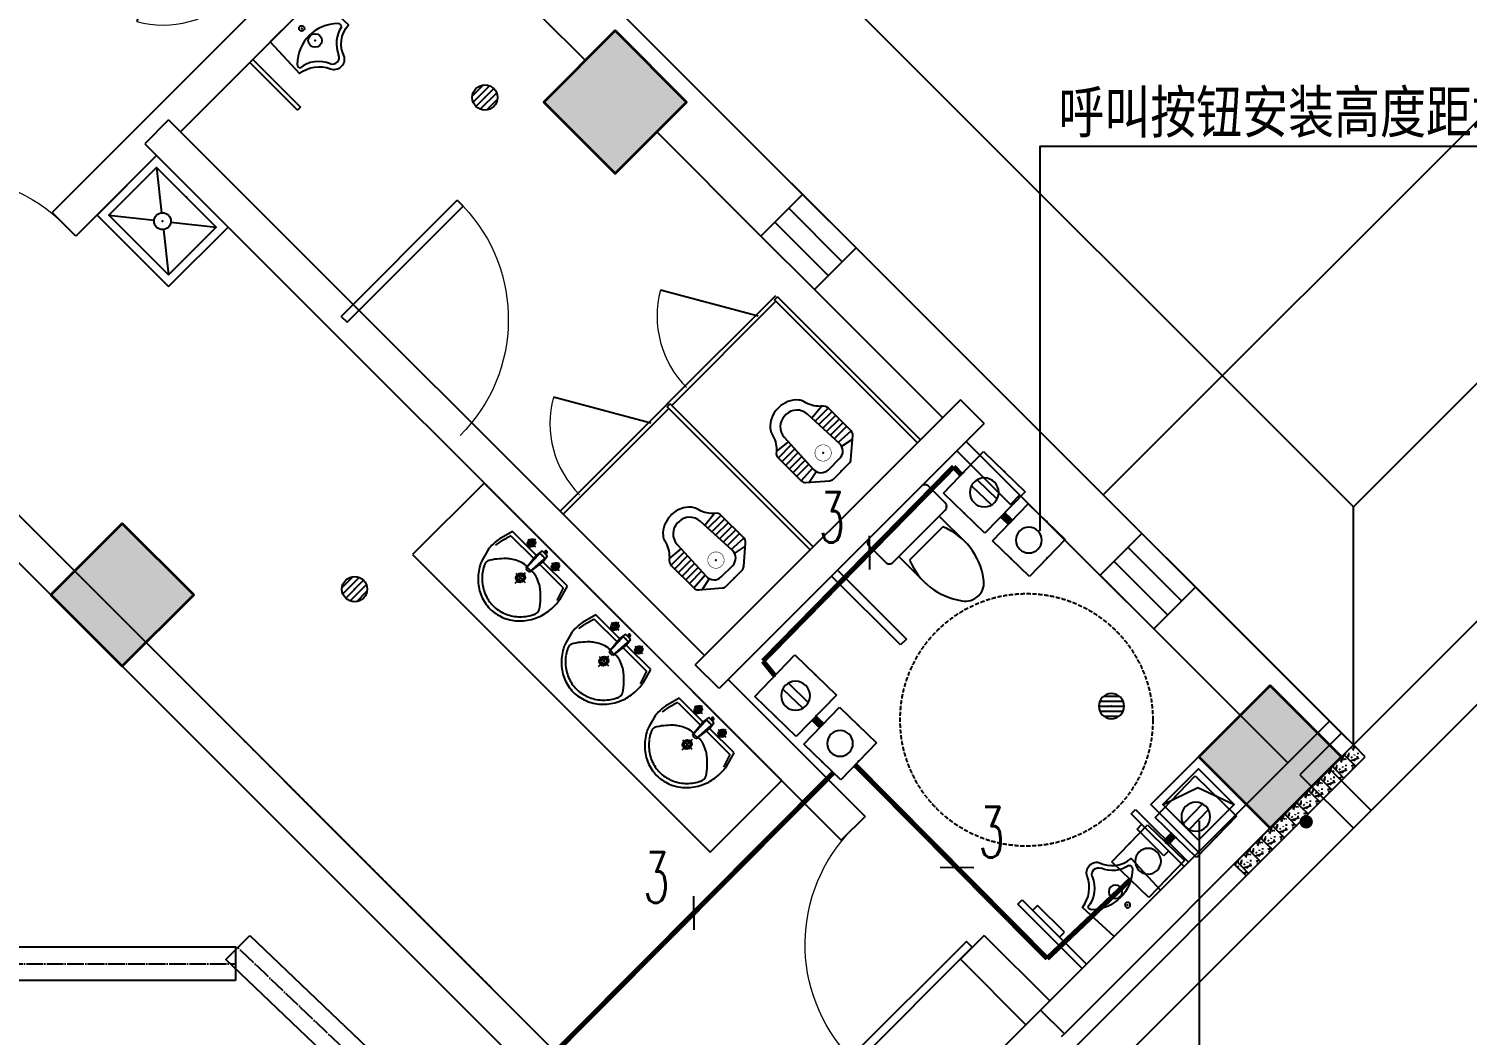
# Model space of a CAD drawing. Extents: x 815029915 to 815825525, y 579155098 to 579748855.
# Drawn here: x 815492830 to 815501371, y 579581973 to 579587951 of the extents above; entities that cross this region are included whole.
import ezdxf

# ---------------------------------------------------------------- set-up
doc = ezdxf.new("R2010")
doc.units = 0
doc.header["$LTSCALE"] = 100
doc.header["$MEASUREMENT"] = 0
for name, pattern in [('2', [37.999999, 29.999999, -3, 2, -3]), ('DASH', [0.35, 0.25, -0.1]), ('DASHDOT', [1, 0.5, -0.25, 0, -0.25]), ('DOTE', [2.42, 2, -0.2, 0.02, -0.2])]:
    doc.linetypes.add(name, pattern=pattern)
for name, color, linetype in [('AXIS', 3, 'Continuous'), ('COLUMN', 9, 'Continuous'), ('DIM_LEAD', 3, 'Continuous'), ('EQUIP-照明', 3, 'Continuous'), ('GROUND', 2, 'Continuous'), ('LATRINE', 6, 'Continuous'), ('LVTRY', 6, 'Continuous'), ('STAIR', 2, 'Continuous'), ('T-CABL-v', 7, 'Continuous'), ('WALL', 9, 'Continuous'), ('WINDOW', 4, 'Continuous'), ('zm', 1, 'Continuous'), ('电-弱电平面-标注', 3, 'Continuous'), ('电-弱电平面-线缆', 3, 'Continuous'), ('电-桥架', 4, 'Continuous'), ('看线', 151, 'Continuous')]:
    doc.layers.add(name, color=color, linetype=linetype)
doc.layers.add('柱填充', color=9, linetype='Continuous', lineweight=18)
doc.layers.add('砼柱', color=2, linetype='Continuous', lineweight=35)
doc.styles.add('-黑体', font='', dxfattribs={"width": 0.8})
doc.styles.add('_TCH_DIM_T3', font='SIMPLEX', dxfattribs={"width": 0.705882, "bigfont": 'GBCBIG'})
doc.styles.add('ELEC-DIM', font='simplex.shx', dxfattribs={"width": 0.6, "bigfont": 'HZTXT.shx'})
doc.styles.get("Standard").update_dxf_attribs({"font": 'gbenor.shx', "bigfont": 'gbcbig.shx'})
doc.styles.get('-黑体').set_extended_font_data('SimHei')
doc.dimstyles.new('_TCH_ARCH-100', dxfattribs={"dimscale": 100, "dimtxt": 2.975, "dimasz": 1, "dimexe": 2.5, "dimexo": 3, "dimgap": 1, "dimtad": 1, "dimdec": 0, "dimzin": 0, "dimdsep": 46, "dimtxsty": '_TCH_DIM_T3', "dimblk": 'ARCHTICK', "dimcen": 0.09, "dimclrt": 7, "dimazin": 2, "dimtfac": 1, "dimtdec": 0, "dimtix": 1, "dimtmove": 2, "dimatfit": 3, "dimfxl": 0, "dimtolj": 1, "dimtzin": 0, "dimarcsym": 0})

# ---------------------------------------------------------------- blocks, each defined once
blk = doc.blocks.new('$equip$00001233')
for p, q in [((0.357, 0.714), (-0.357, 0.714)), ((-0.357, 0.714), (-0.357, 0)), ((0.357, 0), (0.357, 0.714)), ((-0.357, 0), (0.357, 0))]:
    blk.add_line(p, q)
blk.add_circle((0, 0.357), 0.179)
at = {"layer": 'EQUIP-照明'}
for p in [(0, 0.714), (-0.357, 0.357), (0.357, 0.357), (0, 0)]:
    blk.add_point(p, dxfattribs=at)
at = {"layer": 'EQUIP-照明', "flags": 9}
blk.add_attdef('A', (0, 0), '', height=0.00002, dxfattribs=at)
blk = doc.blocks.new('A$C755D7220')
at = {"layer": 'EQUIP-照明'}
for p, q in [((147.4, 622.2), (147.4, 457.6)), ((195.4, 622.2), (195.4, 457.6))]:
    blk.add_line(p, q, dxfattribs=at)
at = {"layer": 'zm', "color": 1, "linetype": '2', "ltscale": 0.2, "const_width": 45}
blk.add_lwpolyline([(191.1, 305.5), (191.1, 368.5)], dxfattribs=at)
at = {"layer": 'EQUIP-照明'}
for p, xscale, yscale, zscale, rotation in [((0, 539.9), 480, 480, 480, 270), ((191.1, 305.5), 427.6800000001676, 427.6800000001676, 427.6800000001676, 180)]:
    blk.add_blockref('$equip$00001233', p, dxfattribs=dict(at, xscale=xscale, yscale=yscale, zscale=zscale, rotation=rotation))
blk = doc.blocks.new('$lvtry$00000191')
at = {"color": 0}
for p, q in [((-250, -50, 0), (-39, -218.8, 0)), ((39, -218.8, 0), (250, -50, 0)), ((-250, -450, 0), (-39, -281.2, 0)), ((39, -281.2, 0), (250, -450, 0))]:
    blk.add_line(p, q, dxfattribs=at)
at = {"color": 0, "elevation": 0}
for points in [[(300, -500), (300, 0), (-300, 0), (-300, -500)], [(250, -450), (250, -50), (-250, -50), (-250, -450)]]:
    blk.add_lwpolyline(points, close=True, dxfattribs=at)
at = {"color": 0}
blk.add_circle((0, -250, 0), 50, dxfattribs=at)
for p in [(0, -50, 0), (0, -250, 0)]:
    blk.add_point(p, dxfattribs=at)
blk = doc.blocks.new('$lvtry$00000171')
for p, q in [((-74.2, 10.6), (-10.6, 74.2)), ((-69.8, -27.4), (27.4, 69.8)), ((-53, -53), (53, 53)), ((-27.4, -69.8), (69.8, 27.4)), ((10.6, -74.2), (74.2, -10.6))]:
    blk.add_line(p, q)
blk.add_circle((0, 0), 75)
blk.add_point((0, 0))
blk = doc.blocks.new('$DorLib2D$00000001')
for p, q in [((0.45, 0.975), (0.5, 0.975)), ((0.45, 0), (0.45, 0.975)), ((0.5, 0), (0.5, 0.975)), ((0.5, 0), (0.45, 0))]:
    blk.add_line(p, q)
at = {"lineweight": 13}
blk.add_arc((0.475, 0), 0.975, 91.46928, 180, dxfattribs=at)
blk = doc.blocks.new('$lvtry$00000227')
at = {"color": 0}
blk.add_line((-180.9, -233.6), (-180.9, -233.6), dxfattribs=at)
blk.add_lwpolyline([(52.9, -374.4, -0.307493), (204.8, -256.5), (195.1, 0), (-195.1, 0), (-205.1, -255.8, -0.265776), (-54.3, -365.7, 0.591279)], format="xyb", close=True, dxfattribs=at)
for centre, radius in [((-5.6, -75), 15.8), ((-0.7, -182), 40.3)]:
    blk.add_circle(centre, radius, dxfattribs=at)
for centre, radius, start, end in [((-4.8, -381.5), 244.6, 45.41426, 134.58574), ((-160.6, -223.5), 22.7, 134.58574, 206.45735), ((-200.2, -411.9), 179.3, 22.29844, 83.80425), ((198.8, -407.2), 174, 100.56764, 157.70342), ((152.7, -221.8), 20.3, 314.58574, 45.41426), ((1.2, -326.2), 39.6, 206.43535, 337.70342)]:
    blk.add_arc(centre, radius, start, end, dxfattribs=at)
for p in [(-5.6, -75), (-0.7, -182)]:
    blk.add_point(p, dxfattribs=at)
blk = doc.blocks.new('$TCHSYS$APDOOR2D')
blk.add_line((0.5, 0), (0, 0.866))
at = {"lineweight": 13}
blk.add_arc((0.5, 0), 1, 120, 180, dxfattribs=at)
blk = doc.blocks.new('$TCHSYS$WIN2D')
for p, q in [((-0.5, 0.5), (0.5, 0.5)), ((-0.5, 0.5), (-0.5, -0.5)), ((0.5, 0.5), (0.5, -0.5)), ((0.5, 0.167), (-0.5, 0.167)), ((0.5, -0.167), (-0.5, -0.167)), ((-0.5, -0.5), (0.5, -0.5))]:
    blk.add_line(p, q)
blk = doc.blocks.new('$plan$00001613')
at = {"color": 7}
blk.add_line((-260.4, -139.7), (-260.4, 139.7), dxfattribs=at)
blk.add_line((-200, 169.7), (-200, -169.7))
blk.add_lwpolyline([(-430.4, -169.7), (-200, -169.7), (-200, -220, 0.414214), (-170, -250), (-30, -250, 0.414214), (0, -220), (0, 220, 0.414214), (-30, 250), (-170, 250, 0.414214), (-200, 220), (-200, 169.7), (-430.4, 169.7)], format="xyb")
for centre, radius, start, end in [((-589.6, 0), 109.8, 123.45086, 236.54914), ((-412.8, -227.4), 397.5, 67.45048, 126.63814), ((-412.8, 227.4), 397.5, 233.36186, 292.54952)]:
    blk.add_arc(centre, radius, start, end, dxfattribs=at)
blk = doc.blocks.new('$lvtry$00000192')
for p, q in [((-108.1, -66.5, 0), (-108.9, 2.9, 0)), ((110.7, -65.7, 0), (109.9, 3.7, 0)), ((-143.2, -32.2, 0), (-73.8, -31.4, 0)), ((-28.8, -62.5, 0), (-28.1, -68.3, 0)), ((-28.1, -68.3, 0), (-16.6, -160.3, 0)), ((-22.8, -20.9, 0), (-16.6, -160.3, 0)), ((-22, -39.7, 0), (0.7, -39.9, 0)), ((23.4, -40.2, 0), (0.7, -39.9, 0)), ((24.7, -21.5, 0), (15.1, -160.6, 0)), ((29.8, -62.5, 0), (15.1, -160.6, 0)), ((75.6, -31.5, 0), (145, -30.6, 0)), ((-255.8, -140.1, 0), (-263.7, -185.4, 0)), ((-255.8, -140.1, 0), (-246.3, -114.4, 0)), ((-236, -86.3, 0), (-246.3, -114.4, 0)), ((-233.9, -86.3, 0), (-25.8, -86.3, 0)), ((-16.9, -150.7, 0), (-0.6, -150.9, 0)), ((-16.6, -160.3, 0), (-0.7, -160.4, 0)), ((15.1, -160.6, 0), (-0.7, -160.4, 0)), ((15.7, -151.1, 0), (-0.6, -150.9, 0)), ((26.2, -86.3, 0), (243.8, -86.3, 0)), ((243.8, -86.3, 0), (272.5, -164.2, 0)), ((243.8, -86.3, 0), (263.6, -140.1, 0)), ((-263.7, -185.4, 0), (-263.6, -189.8, 0)), ((-41.9, -220.4, 0), (43.7, -219.4, 0)), ((1.4, -262.7, 0), (0.4, -177.1, 0))]:
    blk.add_line(p, q)
at = {"elevation": 0}
blk.add_lwpolyline([(-28.8, -62.5), (-248.5, -62.5), (-275.8, -148.5, 0.044851), (-281.1, -205.8, 0.06689), (-276.1, -244.1, 0.023023), (-256.7, -304.6, 0.044853), (-242.6, -334.1, 0.043799), (-214.1, -373.7, 0.044001), (-179.4, -407.6, 0.042834), (-138.7, -435.3, 0.043018), (-94, -455.6, 0.042273), (-46.1, -468.2, 0.042347), (3.1, -472.5, 0.04234), (52.4, -468.4, 0.042268), (100.4, -456.1, 0.043003), (145.1, -436.1, 0.042821), (186, -408.5, 0.043985), (220.9, -374.9, 0.043782), (249.6, -335.4, 0.044843), (273.6, -286, 0.059205), (283.6, -245.6, 0.030672), (287.2, -189.4, 0.04375), (283.9, -150), (283.8, -149.6), (283.6, -148.5), (256.3, -62.5), (29.8, -62.5), (30.4, -58.5), (24.7, -21.5), (0.9, -21.2), (-22.8, -20.9), (-29.4, -57.8)], format="xyb", close=True, dxfattribs=at)
for centre, radius in [((-108.5, -31.8, 0), 23.8), ((-108.5, -31.8, 0), 14.2), ((110.3, -31, 0), 23.8), ((110.3, -31, 0), 14.2), ((0.9, -219.9, 0), 28.5), ((0.9, -219.9, 0), 19)]:
    blk.add_circle(centre, radius)
for centre, radius, start, end in [((-0.5, -9.7, 0), 6.83, 79.83281, 278.78235), ((1.8, -9.8, 0), 6.83, 259.83281, 98.78235), ((-5.2, -378.4, 0), 232.4, 111.75704, 122.02849), ((8.4, -412.5, 0), 269.2, 102.18672, 111.75704), ((-37.7, -199.3, 0), 51, 92.30662, 102.18672), ((-30.5, -376.8, 0), 228.7, 87.31512, 92.30662), ((42, -361.9, 0), 216.3, 92.30662, 95.91766), ((34.8, -183.2, 0), 37.4, 84.41147, 92.30662), ((19.4, -340.6, 0), 195.5, 72.88907, 84.41147), ((-5.1, -420.2, 0), 278.8, 63.17409, 72.88907), ((6.7, -421.7, 0), 271, 137.46076, 149.54655), ((185.6, -585.8, 0), 513.7, 131.49065, 137.46076), ((-23.1, -349.9, 0), 198.8, 122.02849, 131.49065), ((41.6, -327.8, 0), 175.3, 53.24077, 63.17409), ((-199.1, -650, 0), 577.4, 47.66699, 53.24077), ((5.8, -425.1, 0), 273.2, 33.19376, 47.66699), ((-207.9, -295.5, 0), 22, 149.54655, 185.88834), ((-196.6, -294.3, 0), 33.4, 185.88834, 200.4186), ((-120.7, -266.1, 0), 114.4, 200.4186, 208.98613), ((-47.7, -225.6, 0), 197.8, 208.98613, 220.72281), ((31.1, -207.5, 0), 228, 318.95718, 329.69276), ((131.4, -266.1, 0), 111.8, 329.69276, 339.25533), ((211.1, -290.8, 0), 27.9, 352.91027, 33.19376), ((189.3, -288.1, 0), 49.9, 339.25533, 352.91027), ((8.6, -177.2, 0), 272.1, 220.72281, 230.79199), ((2.4, -184.8, 0), 262.2, 230.79199, 240.61156), ((1.6, -186.2, 0), 260.7, 240.61156, 250.45902), ((6.1, -186.1, 0), 260.8, 289.23076, 299.07505), ((5.4, -184.7, 0), 262.4, 299.07505, 308.89161), ((6.5, -186.1, 0), 260.6, 308.89161, 318.95718), ((4, -179.4, 0), 267.8, 250.45902, 260.14676), ((3.9, -180.1, 0), 267.2, 260.14676, 269.84607), ((3.9, -180, 0), 267.3, 269.84607, 279.54402), ((3.8, -179.4, 0), 267.9, 279.54402, 289.23076)]:
    blk.add_arc(centre, radius, start, end)
for p in [(0.7, -39.9, 0), (0.9, -219.9, 0)]:
    blk.add_point(p)
blk = doc.blocks.new('$lvtry$00000205')
at = {"color": 0}
for p, q in [((48.2, -60, 0), (-48.2, -60, 0)), ((-108.6, -133.5, 0), (-210, -128, 0)), ((-107.1, -165.6, 0), (-210, -165.6, 0)), ((-106.4, -102.8, 0), (-181.9, -87.7, 0)), ((-109.1, -123.9, 0), (-97, -381.5, 0)), ((97, -381.5, 0), (109.1, -123.9, 0)), ((106.4, -102.8, 0), (181.9, -87.7, 0)), ((107.1, -165.6, 0), (210, -165.6, 0)), ((108.6, -133.5, 0), (210, -128, 0)), ((-105.7, -196.5, 0), (-210, -196.5, 0)), ((-104.2, -227.4, 0), (-210, -227.4, 0)), ((104.2, -227.4, 0), (210, -227.4, 0)), ((105.7, -196.5, 0), (210, -196.5, 0)), ((-102.8, -258.3, 0), (-210, -258.3, 0)), ((-101.3, -289.2, 0), (-210, -289.2, 0)), ((-99.9, -320.1, 0), (-210, -320.1, 0)), ((99.9, -320.1, 0), (210, -320.1, 0)), ((101.3, -289.2, 0), (210, -289.2, 0)), ((102.8, -258.3, 0), (210, -258.3, 0)), ((-190.7, -354.4, 0), (-98.7, -345.4, 0)), ((190.7, -354.4, 0), (98.7, -345.4, 0)), ((-4.3, -470, 0), (4.3, -470, 0))]:
    blk.add_line(p, q, dxfattribs=at)
at = {"color": 0, "elevation": 0}
blk.add_lwpolyline([(184.4, -359.6, -0.046574), (190.7, -354.4, 0.248797), (210, -318.1), (210, -128.3, 0.218491), (197.5, -101.1), (90.1, -8.7, 0.179479), (66.7, 0), (-66.7, 0, 0.179479), (-90.1, -8.7), (-197.5, -101.1, 0.218491), (-210, -128.3), (-210, -318.1, 0.248797), (-190.7, -354.4, -0.046574), (-184.4, -359.6, -0.139709), (-134.8, -448, 0.12003), (-120, -477, 0.218108), (-4.3, -530), (4.3, -530, 0.218108), (120, -477, 0.12003), (134.8, -448, -0.139709)], format="xyb", close=True, dxfattribs=at)
at = {"color": 0, "const_width": 3, "elevation": 0}
blk.add_lwpolyline([(48.6, -152.7, 1), (-48.6, -152.7, 1)], format="xyb", close=True, dxfattribs=at)
at = {"color": 0}
for centre, radius, start, end in [((-48.2, -121, 0), 61, 90, 182.693), ((48.2, -121, 0), 61, 357.307, 90), ((-4.3, -377.2, 0), 92.8, 182.693, 270), ((4.3, -377.2, 0), 92.8, 270, 357.307)]:
    blk.add_arc(centre, radius, start, end, dxfattribs=at)
for p in [(0, 0), (0, -152.7, 0)]:
    blk.add_point(p, dxfattribs=at)
blk = doc.blocks.new('_ArchTick')
at = {"color": 0, "linetype": 'ByBlock', "const_width": 0.4}
blk.add_lwpolyline([(-0.5, -0.5), (0.5, 0.5)], dxfattribs=at)
blk = doc.blocks.new('*D413')
at = {"layer": 'AXIS', "color": 0, "lineweight": -2, "transparency": 16777216}
for p, q in [((815498008, 579597697.9), (815500306.1, 579599996)), ((815500129.3, 579599819.2), (815537605.9, 579562342.5)), ((815535484.6, 579560221.2), (815537782.7, 579562519.3))]:
    blk.add_line(p, q, dxfattribs=at)
at = {"layer": 'Defpoints', "color": 0, "transparency": 16777216}
for p in [(815497795.8, 579597485.7), (815537605.9, 579562342.5), (815535272.5, 579560009.1)]:
    blk.add_point(p, dxfattribs=at)
at = {"layer": 'AXIS', "color": 0, "lineweight": -2, "transparency": 16777216, "xscale": 100, "yscale": 100, "zscale": 100}
for p, rotation in [((815500129.3, 579599819.2), 135.0000000001822), ((815537605.9, 579562342.5), 315.0000000001822)]:
    blk.add_blockref('_ArchTick', p, dxfattribs=dict(at, rotation=rotation))
at = {"layer": 'AXIS', "color": 7, "transparency": 16777216, "insert": (815519043.5, 579581256.7), "char_height": 297.5, "attachment_point": 5, "rotation": 315, "style": '_TCH_DIM_T3'}
blk.add_mtext('\\A1;53000', dxfattribs=at)

msp = doc.modelspace()

# ---------------------------------------------------------------- hatches: boundary and pattern name
at = {"layer": 'DIM_LEAD'}
msp.add_hatch(color=256, dxfattribs=at).paths.add_polyline_path([(815500455.1, 579583240.5, 1), (815500375.1, 579583240.5, 1)], flags=17)
at = {"layer": '柱填充', "lineweight": 18}
for points in [[(815496311.8, 579587939.8), (815495887.5, 579587515.5), (815496311.8, 579587091.3), (815496736.1, 579587515.5)], [(815493384.8, 579585012.8), (815492960.6, 579584588.6), (815493384.8, 579584164.3), (815493809.1, 579584588.6)], [(815500200.9, 579584050.7), (815499776.6, 579583626.4), (815500200.9, 579583202.2), (815500625.2, 579583626.4)]]:
    msp.add_hatch(color=250, dxfattribs=at).paths.add_polyline_path(points)

# ---------------------------------------------------------------- linework, layer by layer
for p, q in [((815500695, 579583697.2), (815492292.5, 579592099.6)), ((815504301.2, 579587303.4), (815500695, 579583697.2)), ((815498396.9, 579585500.3), (815498340.3, 579585443.7)), ((815498340.3, 579585443.7), (815498658.5, 579585125.5)), ((815498658.5, 579585125.5), (815498715.1, 579585182.1)), ((815497597.2, 579584700.6), (815497632.5, 579584735.9)), ((815498006.8, 579584291.1), (815497597.2, 579584700.6)), ((815497632.5, 579584735.9), (815498042, 579584326.3)), ((815498042, 579584326.3), (815498006.8, 579584291.1)), ((815500695, 579583697.2), (815499987.9, 579582990)), ((815500765.7, 579583626.4), (815500695, 579583697.2)), ((815500058.6, 579582919.3), (815500765.7, 579583626.4)), ((815499410.7, 579583197.4), (815499439, 579583225.7)), ((815499569.8, 579583038.3), (815499410.7, 579583197.4)), ((815499598.1, 579583066.6), (815499569.8, 579583038.3)), ((815499987.9, 579582990), (815500058.6, 579582919.3)), ((815498819.8, 579582743.3), (815498791.5, 579582715.1)), ((815498978.9, 579582584.2), (815498819.8, 579582743.3)), ((815498950.6, 579582556), (815498978.9, 579582584.2))]:
    msp.add_line(p, q)
at = {"linetype": 'Continuous'}
for p, q in [((815500688.7, 579583678.8), (815500683.4, 579583677.1)), ((815500688.7, 579583678.8), (815500683.4, 579583677.1)), ((815500700.6, 579583691.5), (815500691.6, 579583664.4)), ((815500700.6, 579583691.5), (815500691.6, 579583664.4)), ((815500709.9, 579583682.2), (815500706.1, 579583678.5)), ((815500618, 579583608.1), (815500612.7, 579583606.4)), ((815500618, 579583608.1), (815500612.7, 579583606.4)), ((815500635.6, 579583637.8), (815500620.9, 579583593.7)), ((815500635.6, 579583637.8), (815500620.9, 579583593.7)), ((815500642.5, 579583614.9), (815500635.4, 579583607.8)), ((815500639, 579583641.2), (815500668.7, 579583611.4)), ((815500652, 579583642.2), (815500643.5, 579583642.2)), ((815500652.3, 579583612.2), (815500647, 579583610.4)), ((815500652.3, 579583612.2), (815500647, 579583610.4)), ((815500669.4, 579583627), (815500658.7, 579583630.5)), ((815500670.6, 579583632.8), (815500660, 579583636.3)), ((815500672.5, 579583644.5), (815500664, 579583644.5)), ((815500668.7, 579583611.4), (815500668.8, 579583611.3)), ((815500668.8, 579583611.3), (815500709.7, 579583570.4)), ((815500727.8, 579583618.4), (815500677.1, 579583601.5)), ((815500727.8, 579583618.4), (815500677.1, 579583601.5)), ((815500682.1, 579583620.7), (815500689.2, 579583627.8)), ((815500698.2, 579583605.3), (815500696.4, 579583600)), ((815500698.2, 579583605.3), (815500696.4, 579583600)), ((815500699.9, 579583603), (815500707, 579583610.1)), ((815500702.2, 579583639.6), (815500700.5, 579583634.3)), ((815500702.2, 579583639.6), (815500700.5, 579583634.3)), ((815500718.6, 579583629.9), (815500718.6, 579583621.3)), ((815500720.8, 579583650.3), (815500720.8, 579583641.8)), ((815500761.4, 579583630.7), (815500757.7, 579583627)), ((815500494.1, 579583496.3), (815500479.5, 579583452.3)), ((815500494.1, 579583496.3), (815500479.5, 579583452.3)), ((815500497.5, 579583499.7), (815500527.3, 579583470)), ((815500510.6, 579583500.8), (815500502.1, 579583500.8)), ((815500531.1, 579583503.1), (815500522.5, 579583503.1)), ((815500547.3, 579583537.4), (815500541.9, 579583535.6)), ((815500547.3, 579583537.4), (815500541.9, 579583535.6)), ((815500564.9, 579583567), (815500550.2, 579583523)), ((815500564.9, 579583567), (815500550.2, 579583523)), ((815500560.8, 579583498.2), (815500559, 579583492.9)), ((815500560.8, 579583498.2), (815500559, 579583492.9)), ((815500571.8, 579583544.2), (815500564.7, 579583537.1)), ((815500568.3, 579583570.4), (815500598, 579583540.7)), ((815500581.3, 579583571.5), (815500572.8, 579583571.5)), ((815500581.6, 579583541.5), (815500576.2, 579583539.7)), ((815500581.6, 579583541.5), (815500576.2, 579583539.7)), ((815500579.4, 579583508.9), (815500579.4, 579583500.4)), ((815500598.7, 579583556.2), (815500588, 579583559.8)), ((815500599.9, 579583562.1), (815500589.3, 579583565.6)), ((815500601.8, 579583573.8), (815500593.2, 579583573.8)), ((815500598, 579583540.7), (815500598.1, 579583540.6)), ((815500598.1, 579583540.6), (815500639, 579583499.7)), ((815500657.1, 579583547.7), (815500606.4, 579583530.8)), ((815500657.1, 579583547.7), (815500606.4, 579583530.8)), ((815500611.4, 579583550), (815500618.5, 579583557.1)), ((815500614.5, 579583508.6), (815500618, 579583498)), ((815500620.3, 579583509.9), (815500623.9, 579583499.2)), ((815500627.5, 579583534.6), (815500625.7, 579583529.3)), ((815500627.5, 579583534.6), (815500625.7, 579583529.3)), ((815500629.2, 579583532.3), (815500636.3, 579583539.4)), ((815500631.5, 579583568.9), (815500629.8, 579583563.6)), ((815500631.5, 579583568.9), (815500629.8, 579583563.6)), ((815500637.8, 579583503), (815500635.6, 579583496.3)), ((815500637.8, 579583503), (815500635.6, 579583496.3)), ((815500647.9, 579583559.2), (815500647.9, 579583550.6)), ((815500650.1, 579583579.6), (815500650.1, 579583571.1)), ((815500685.2, 579583579.3), (815500688.7, 579583568.7)), ((815500694, 579583563.4), (815500686.9, 579583556.3)), ((815500691, 579583580.6), (815500694.6, 579583570)), ((815500708.5, 579583573.7), (815500706.3, 579583567)), ((815500708.5, 579583573.7), (815500706.3, 579583567)), ((815500423.4, 579583425.6), (815500408.8, 579583381.6)), ((815500423.4, 579583425.6), (815500408.8, 579583381.6)), ((815500426.8, 579583429), (815500456.6, 579583399.2)), ((815500439.9, 579583430.1), (815500431.4, 579583430.1)), ((815500457.3, 579583414.8), (815500446.6, 579583418.4)), ((815500458.5, 579583420.7), (815500447.9, 579583424.2)), ((815500460.4, 579583432.4), (815500451.8, 579583432.4)), ((815500470, 579583408.6), (815500477.1, 579583415.7)), ((815500476.6, 579583466.7), (815500471.2, 579583464.9)), ((815500476.6, 579583466.7), (815500471.2, 579583464.9)), ((815500490.1, 579583427.5), (815500488.3, 579583422.2)), ((815500490.1, 579583427.5), (815500488.3, 579583422.2)), ((815500501.1, 579583473.5), (815500494, 579583466.4)), ((815500510.9, 579583470.8), (815500505.5, 579583469)), ((815500510.9, 579583470.8), (815500505.5, 579583469)), ((815500506.4, 579583417.7), (815500506.4, 579583409.2)), ((815500508.7, 579583438.2), (815500508.7, 579583429.6)), ((815500528, 579583485.5), (815500517.3, 579583489.1)), ((815500529.2, 579583491.4), (815500518.6, 579583494.9)), ((815500527.3, 579583470), (815500527.4, 579583469.9)), ((815500527.4, 579583469.9), (815500568.3, 579583429)), ((815500586.4, 579583477), (815500535.7, 579583460.1)), ((815500586.4, 579583477), (815500535.7, 579583460.1)), ((815500540.7, 579583479.3), (815500547.8, 579583486.4)), ((815500543.8, 579583437.9), (815500547.3, 579583427.3)), ((815500552.6, 579583421.9), (815500545.5, 579583414.8)), ((815500549.6, 579583439.2), (815500553.2, 579583428.5)), ((815500556.8, 579583463.9), (815500555, 579583458.6)), ((815500556.8, 579583463.9), (815500555, 579583458.6)), ((815500558.5, 579583461.6), (815500565.6, 579583468.7)), ((815500567.1, 579583432.3), (815500564.9, 579583425.6)), ((815500567.1, 579583432.3), (815500564.9, 579583425.6)), ((815500577.1, 579583488.4), (815500577.1, 579583479.9)), ((815500623.3, 579583492.6), (815500616.2, 579583485.5)), ((815500352.7, 579583354.9), (815500338, 579583310.9)), ((815500352.7, 579583354.9), (815500338, 579583310.9)), ((815500359.7, 579583332), (815500352.6, 579583324.9)), ((815500356.1, 579583358.3), (815500385.9, 579583328.5)), ((815500369.2, 579583359.4), (815500360.7, 579583359.4)), ((815500369.4, 579583329.3), (815500364.1, 579583327.6)), ((815500369.4, 579583329.3), (815500364.1, 579583327.6)), ((815500386.5, 579583344.1), (815500375.9, 579583347.7)), ((815500387.8, 579583349.9), (815500377.2, 579583353.5)), ((815500389.6, 579583361.7), (815500381.1, 579583361.7)), ((815500385.9, 579583328.5), (815500385.9, 579583328.5)), ((815500385.9, 579583328.5), (815500426.8, 579583287.6)), ((815500445, 579583335.6), (815500394.3, 579583318.7)), ((815500445, 579583335.6), (815500394.3, 579583318.7)), ((815500399.3, 579583337.9), (815500406.4, 579583345)), ((815500405.8, 579583396), (815500400.5, 579583394.2)), ((815500405.8, 579583396), (815500400.5, 579583394.2)), ((815500417, 579583320.1), (815500424.1, 579583327.2)), ((815500419.4, 579583356.8), (815500417.6, 579583351.4)), ((815500419.4, 579583356.8), (815500417.6, 579583351.4)), ((815500430.4, 579583402.7), (815500423.3, 579583395.7)), ((815500440.1, 579583400.1), (815500434.8, 579583398.3)), ((815500440.1, 579583400.1), (815500434.8, 579583398.3)), ((815500435.7, 579583347), (815500435.7, 579583338.5)), ((815500438, 579583367.5), (815500438, 579583358.9)), ((815500456.6, 579583399.2), (815500456.7, 579583399.2)), ((815500456.7, 579583399.2), (815500497.5, 579583358.3)), ((815500515.7, 579583406.3), (815500465, 579583389.4)), ((815500515.7, 579583406.3), (815500465, 579583389.4)), ((815500473.1, 579583367.2), (815500476.6, 579583356.6)), ((815500481.9, 579583351.2), (815500474.8, 579583344.1)), ((815500478.9, 579583368.5), (815500482.5, 579583357.8)), ((815500486.1, 579583393.2), (815500484.3, 579583387.9)), ((815500486.1, 579583393.2), (815500484.3, 579583387.9)), ((815500487.7, 579583390.8), (815500494.8, 579583397.9)), ((815500496.4, 579583361.6), (815500494.1, 579583354.9)), ((815500496.4, 579583361.6), (815500494.1, 579583354.9)), ((815500264.4, 579583254.6), (815500259.1, 579583252.8)), ((815500264.4, 579583254.6), (815500259.1, 579583252.8)), ((815500282, 579583284.2), (815500267.3, 579583240.2)), ((815500282, 579583284.2), (815500267.3, 579583240.2)), ((815500289, 579583261.3), (815500281.9, 579583254.2)), ((815500285.4, 579583287.6), (815500315.2, 579583257.8)), ((815500298.5, 579583288.7), (815500290, 579583288.7)), ((815500298.7, 579583258.6), (815500293.4, 579583256.9)), ((815500298.7, 579583258.6), (815500293.4, 579583256.9)), ((815500315.8, 579583273.4), (815500305.2, 579583276.9)), ((815500317.1, 579583279.2), (815500306.5, 579583282.8)), ((815500318.9, 579583291), (815500310.4, 579583291)), ((815500315.2, 579583257.8), (815500315.2, 579583257.8)), ((815500315.2, 579583257.8), (815500356.1, 579583216.9)), ((815500374.2, 579583264.9), (815500323.6, 579583248)), ((815500374.2, 579583264.9), (815500323.6, 579583248)), ((815500328.6, 579583267.2), (815500335.7, 579583274.3)), ((815500335.1, 579583325.3), (815500329.8, 579583323.5)), ((815500335.1, 579583325.3), (815500329.8, 579583323.5)), ((815500344.6, 579583251.8), (815500342.9, 579583246.4)), ((815500344.6, 579583251.8), (815500342.9, 579583246.4)), ((815500346.3, 579583249.4), (815500353.4, 579583256.5)), ((815500348.7, 579583286.1), (815500346.9, 579583280.7)), ((815500348.7, 579583286.1), (815500346.9, 579583280.7)), ((815500365, 579583276.3), (815500365, 579583267.8)), ((815500367.3, 579583296.8), (815500367.3, 579583288.2)), ((815500402.4, 579583296.5), (815500405.9, 579583285.8)), ((815500411.2, 579583280.5), (815500404.1, 579583273.4)), ((815500408.2, 579583297.8), (815500411.7, 579583287.1)), ((815500415.3, 579583322.5), (815500413.6, 579583317.1)), ((815500415.3, 579583322.5), (815500413.6, 579583317.1)), ((815500425.7, 579583290.9), (815500423.4, 579583284.2)), ((815500425.7, 579583290.9), (815500423.4, 579583284.2)), ((815500193.7, 579583183.9), (815500188.4, 579583182.1)), ((815500193.7, 579583183.9), (815500188.4, 579583182.1)), ((815500211.3, 579583213.5), (815500196.6, 579583169.5)), ((815500211.3, 579583213.5), (815500196.6, 579583169.5)), ((815500218.3, 579583190.6), (815500211.2, 579583183.5)), ((815500214.7, 579583216.9), (815500244.5, 579583187.1)), ((815500227.8, 579583218), (815500219.2, 579583218)), ((815500228, 579583187.9), (815500222.7, 579583186.2)), ((815500228, 579583187.9), (815500222.7, 579583186.2)), ((815500225.9, 579583155.3), (815500225.9, 579583146.8)), ((815500245.1, 579583202.7), (815500234.5, 579583206.2)), ((815500246.4, 579583208.5), (815500235.7, 579583212.1)), ((815500248.2, 579583220.3), (815500239.7, 579583220.3)), ((815500244.5, 579583187.1), (815500244.5, 579583187.1)), ((815500244.5, 579583187.1), (815500285.4, 579583146.2)), ((815500303.5, 579583194.2), (815500252.8, 579583177.3)), ((815500303.5, 579583194.2), (815500252.8, 579583177.3)), ((815500257.9, 579583196.4), (815500265, 579583203.5)), ((815500260.9, 579583155.1), (815500264.5, 579583144.4)), ((815500266.8, 579583156.3), (815500270.3, 579583145.7)), ((815500273.9, 579583181), (815500272.1, 579583175.7)), ((815500273.9, 579583181), (815500272.1, 579583175.7)), ((815500275.6, 579583178.7), (815500282.7, 579583185.8)), ((815500278, 579583215.3), (815500276.2, 579583210)), ((815500278, 579583215.3), (815500276.2, 579583210)), ((815500294.3, 579583205.6), (815500294.3, 579583197.1)), ((815500296.6, 579583226), (815500296.6, 579583217.5)), ((815500331.6, 579583225.8), (815500335.2, 579583215.1)), ((815500340.5, 579583209.8), (815500333.4, 579583202.7)), ((815500337.5, 579583227), (815500341, 579583216.4)), ((815500354.9, 579583220.2), (815500352.7, 579583213.5)), ((815500354.9, 579583220.2), (815500352.7, 579583213.5)), ((815500069.9, 579583072.1), (815500055.2, 579583028.1)), ((815500069.9, 579583072.1), (815500055.2, 579583028.1)), ((815500073.3, 579583075.5), (815500103.1, 579583045.7)), ((815500086.4, 579583076.6), (815500077.8, 579583076.6)), ((815500105, 579583067.1), (815500094.3, 579583070.6)), ((815500106.8, 579583078.8), (815500098.3, 579583078.8)), ((815500123, 579583113.2), (815500117.7, 579583111.4)), ((815500123, 579583113.2), (815500117.7, 579583111.4)), ((815500140.6, 579583142.8), (815500125.9, 579583098.8)), ((815500140.6, 579583142.8), (815500125.9, 579583098.8)), ((815500136.6, 579583073.9), (815500134.8, 579583068.6)), ((815500136.6, 579583073.9), (815500134.8, 579583068.6)), ((815500147.5, 579583119.9), (815500140.4, 579583112.8)), ((815500144, 579583146.2), (815500173.8, 579583116.4)), ((815500157.1, 579583147.3), (815500148.5, 579583147.3)), ((815500157.3, 579583117.2), (815500152, 579583115.4)), ((815500157.3, 579583117.2), (815500152, 579583115.4)), ((815500155.2, 579583084.6), (815500155.2, 579583076.1)), ((815500174.4, 579583132), (815500163.8, 579583135.5)), ((815500175.7, 579583137.8), (815500165, 579583141.4)), ((815500177.5, 579583149.5), (815500169, 579583149.5)), ((815500173.8, 579583116.4), (815500173.8, 579583116.4)), ((815500173.8, 579583116.4), (815500214.7, 579583075.5)), ((815500232.8, 579583123.5), (815500182.1, 579583106.6)), ((815500232.8, 579583123.5), (815500182.1, 579583106.6)), ((815500187.2, 579583125.7), (815500194.3, 579583132.8)), ((815500190.2, 579583084.4), (815500193.8, 579583073.7)), ((815500196.1, 579583085.6), (815500199.6, 579583075)), ((815500203.2, 579583110.3), (815500201.4, 579583105)), ((815500203.2, 579583110.3), (815500201.4, 579583105)), ((815500204.9, 579583108), (815500212, 579583115.1)), ((815500207.3, 579583144.6), (815500205.5, 579583139.3)), ((815500207.3, 579583144.6), (815500205.5, 579583139.3)), ((815500213.5, 579583078.7), (815500211.3, 579583072.1)), ((815500213.5, 579583078.7), (815500211.3, 579583072.1)), ((815500223.6, 579583134.9), (815500223.6, 579583126.4)), ((815500269.8, 579583139.1), (815500262.7, 579583132)), ((815500284.2, 579583149.4), (815500282, 579583142.8)), ((815500284.2, 579583149.4), (815500282, 579583142.8)), ((815499999.2, 579583001.4), (815499993.5, 579582984.4)), ((815499999.2, 579583001.4), (815499993.5, 579582984.4)), ((815500002.6, 579583004.8), (815500032.4, 579582975)), ((815500015.7, 579583005.8), (815500007.1, 579583005.8)), ((815500033, 579582990.6), (815500022.3, 579582994.1)), ((815500034.3, 579582996.4), (815500023.6, 579582999.9)), ((815500036.1, 579583008.1), (815500027.6, 579583008.1)), ((815500045.7, 579582984.3), (815500052.8, 579582991.4)), ((815500052.3, 579583042.4), (815500047, 579583040.7)), ((815500052.3, 579583042.4), (815500047, 579583040.7)), ((815500065.8, 579583003.2), (815500064.1, 579582997.9)), ((815500065.8, 579583003.2), (815500064.1, 579582997.9)), ((815500076.8, 579583049.2), (815500069.7, 579583042.1)), ((815500086.6, 579583046.5), (815500081.3, 579583044.7)), ((815500086.6, 579583046.5), (815500081.3, 579583044.7)), ((815500082.2, 579582993.5), (815500082.2, 579582984.9)), ((815500084.5, 579583013.9), (815500084.5, 579583005.4)), ((815500103.7, 579583061.3), (815500093.1, 579583064.8)), ((815500103.1, 579583045.7), (815500103.1, 579583045.7)), ((815500103.1, 579583045.7), (815500144, 579583004.8)), ((815500162.1, 579583052.8), (815500111.4, 579583035.9)), ((815500162.1, 579583052.8), (815500111.4, 579583035.9)), ((815500116.5, 579583055), (815500123.6, 579583062.1)), ((815500119.5, 579583013.6), (815500123.1, 579583003)), ((815500128.4, 579582997.7), (815500121.3, 579582990.6)), ((815500125.4, 579583014.9), (815500128.9, 579583004.3)), ((815500132.5, 579583039.6), (815500130.7, 579583034.3)), ((815500132.5, 579583039.6), (815500130.7, 579583034.3)), ((815500134.2, 579583037.3), (815500141.3, 579583044.4)), ((815500142.8, 579583008), (815500140.6, 579583001.4)), ((815500142.8, 579583008), (815500140.6, 579583001.4)), ((815500152.9, 579583064.2), (815500152.9, 579583055.6)), ((815500199.1, 579583068.4), (815500192, 579583061.3)), ((815500006.1, 579582978.5), (815500002.8, 579582975.1)), ((815500015.9, 579582975.8), (815500010.6, 579582974)), ((815500015.9, 579582975.8), (815500010.6, 579582974)), ((815500032.4, 579582975), (815500032.4, 579582974.9)), ((815500032.4, 579582974.9), (815500073.3, 579582934.1)), ((815500091.4, 579582982), (815500040.7, 579582965.2)), ((815500091.4, 579582982), (815500040.7, 579582965.2)), ((815500048.8, 579582942.9), (815500052.4, 579582932.3)), ((815500057.6, 579582927), (815500054.3, 579582923.6)), ((815500054.6, 579582944.2), (815500058.2, 579582933.6)), ((815500061.8, 579582968.9), (815500060, 579582963.6)), ((815500061.8, 579582968.9), (815500060, 579582963.6)), ((815500063.5, 579582966.6), (815500070.6, 579582973.7)), ((815500072.1, 579582937.3), (815500069.9, 579582930.6)), ((815500072.1, 579582937.3), (815500069.9, 579582930.6))]:
    msp.add_line(p, q, dxfattribs=at)
at = {"color": 250}
for p, q in [((815499564, 579583344.1), (815499772.2, 579583444.1)), ((815499772.2, 579583444.1), (815499988.3, 579583344.1))]:
    msp.add_line(p, q, dxfattribs=at)
at = {"color": 7, "ltscale": 400}
for p, q in [((815499376.6, 579583288.1), (815499402.4, 579583313.9)), ((815499689.8, 579582974.9), (815499376.6, 579583288.1)), ((815499402.4, 579583313.9), (815499715.6, 579583000.7)), ((815499715.6, 579583000.7), (815499689.8, 579582974.9)), ((815498703.3, 579582751.7), (815498729.1, 579582777.5)), ((815499085, 579582370), (815498703.3, 579582751.7)), ((815498729.1, 579582777.5), (815499110.8, 579582395.8)), ((815499110.8, 579582395.8), (815499085, 579582370))]:
    msp.add_line(p, q, dxfattribs=at)
at = {"color": 250}
for points in [[(815499776.2, 579583061.2), (815499493.3, 579583344.1), (815499776.2, 579583626.9), (815500059, 579583344.1)], [(815499776.2, 579583131.9), (815499564, 579583344.1), (815499776.2, 579583556.2), (815499988.3, 579583344.1)]]:
    msp.add_lwpolyline(points, close=True, dxfattribs=at)
at = {"color": 252, "linetype": 'DASH'}
msp.add_circle((815498754.3, 579583846.1), 750, dxfattribs=at)
at = {"layer": 'COLUMN'}
for points in [[(815496311.8, 579587091.3), (815496736.1, 579587515.5), (815496311.8, 579587939.8), (815495887.5, 579587515.5)], [(815493384.8, 579584164.3), (815493809.1, 579584588.6), (815493384.8, 579585012.8), (815492960.6, 579584588.6)], [(815500200.9, 579583202.2), (815500625.2, 579583626.4), (815500200.9, 579584050.7), (815499776.6, 579583626.4)]]:
    msp.add_lwpolyline(points, close=True, dxfattribs=at)
at = {"layer": 'GROUND'}
msp.add_line((815500695, 579583697.2), (815500695, 579585111.4), dxfattribs=at)
for points in [[(815504301.2, 579588717.6), (815500695, 579585111.4), (815492706.7, 579593099.6), (815491490.6, 579593099.6), (815491490.6, 579594599.6), (815476190.6, 579594599.6), (815476190.6, 579595499.6), (815467790.6, 579595499.6), (815467790.6, 579588599.6), (815464190.6, 579588599.6), (815464190.6, 579591599.6), (815443790.6, 579591599.6), (815443790.6, 579588599.6), (815431790.6, 579588599.6), (815431790.6, 579574799.6), (815443790.6, 579574799.6), (815443790.6, 579571799.6), (815462790.6, 579571799.6)], [(815504301.2, 579587303.4), (815500695, 579583697.2), (815492292.5, 579592099.6), (815490490.6, 579592099.6), (815490490.6, 579593599.6), (815475190.6, 579593599.6), (815475190.6, 579594499.6), (815468790.6, 579594499.6), (815468790.6, 579587599.6), (815463190.6, 579587599.6), (815463190.6, 579590599.6), (815444790.6, 579590599.6), (815444790.6, 579587599.6), (815432790.6, 579587599.6), (815432790.6, 579575799.6), (815444790.6, 579575799.6), (815444790.6, 579572799.6), (815462790.6, 579572799.6)]]:
    msp.add_lwpolyline(points, dxfattribs=at)
at = {"layer": 'LATRINE'}
for p, q in [((815494159.4, 579587768.2), (815494442.3, 579587485.4)), ((815494141.8, 579587750.5), (815494424.6, 579587467.7)), ((815494442.3, 579587485.4), (815494424.6, 579587467.7)), ((815496621.4, 579585722.4), (815497266.6, 579586367.6)), ((815496647.9, 579585713.6), (815497266.6, 579586332.3)), ((815497257.8, 579586341.1), (815497275.5, 579586358.8)), ((815498106.3, 579585492.6), (815497257.8, 579586341.1)), ((815498124, 579585510.2), (815497275.5, 579586358.8)), ((815495985, 579585086), (815496630.2, 579585731.2)), ((815496621.4, 579585704.7), (815496639.1, 579585722.4)), ((815497487.6, 579584873.9), (815496639.1, 579585722.4)), ((815496002.7, 579585068.3), (815496630.2, 579585695.9)), ((815497469.9, 579584856.2), (815496621.4, 579585704.7)), ((815495985, 579585086), (815496002.7, 579585068.3))]:
    msp.add_line(p, q, dxfattribs=at)
at = {"layer": 'LVTRY'}
for p, q in [((815495533.2, 579585252.9), (815495108.9, 579584828.6)), ((815497301, 579583485.1), (815495533.2, 579585252.9)), ((815495108.9, 579584828.6), (815496876.7, 579583060.9)), ((815496876.7, 579583060.9), (815497301, 579583485.1))]:
    msp.add_line(p, q, dxfattribs=at)
at = {"layer": 'STAIR'}
for p, q in [((815502816.3, 579588788.3), (815499210, 579585182.1)), ((815499210, 579585182.1), (815500695, 579583697.2))]:
    msp.add_line(p, q, dxfattribs=at)
at = {"layer": 'WALL'}
for p, q in [((815495250.2, 579589141.9), (815493447.2, 579587338.9)), ((815495144.2, 579588753), (815493730.1, 579587338.9)), ((815496116.4, 579588275.7), (815497424.6, 579586967.5)), ((815495869, 579588028.2), (815496134.6, 579587762.6)), ((815493534.2, 579587425.8), (815492968.5, 579586860.1)), ((815493659.4, 579587409.6), (815493517.9, 579587268.1)), ((815493659.4, 579587409.6), (815496841.3, 579584227.6)), ((815493517.9, 579587268.1), (815496841.3, 579583944.7)), ((815496558.8, 579587338.3), (815497177.1, 579586720)), ((815500553.5, 579583555.7), (815504301.2, 579587303.4)), ((815493588.6, 579587197.4), (815493109.9, 579586718.7)), ((815500801, 579583308.2), (815504301.2, 579586808.4)), ((815497742.8, 579586649.3), (815498573.6, 579585818.5)), ((815497495.3, 579586401.8), (815498255.4, 579585641.7)), ((815498502.9, 579585889.2), (815500624.3, 579583767.9)), ((815492040.7, 579585790.9), (815496990.9, 579580840.7)), ((815498361.5, 579585747.8), (815496786.9, 579584173.1)), ((815498502.9, 579585606.3), (815498361.5, 579585747.8)), ((815491899.3, 579585649.5), (815496849.5, 579580699.3)), ((815498502.9, 579585606.3), (815496928.3, 579584031.7)), ((815498396.9, 579585500.3), (815500306.1, 579583591.1)), ((815496928.3, 579584031.7), (815496786.9, 579584173.1)), ((815496770.6, 579584015.5), (815497654.5, 579583131.6)), ((815496982.8, 579584086.2), (815497795.9, 579583273)), ((815500553.5, 579583838.6), (815498837.5, 579582122.5)), ((815500624.3, 579583767.9), (815500376.8, 579583520.4)), ((815500624.3, 579583767.9), (815500695, 579583697.2)), ((815500376.8, 579583520.4), (815500695, 579583202.2)), ((815500553.5, 579583555.7), (815500801, 579583308.2)), ((815500447.5, 579583449.7), (815498978.9, 579581981.1)), ((815500518.2, 579583379), (815496919.7, 579579780.5)), ((815500801, 579583308.2), (815498468, 579580975.2)), ((815498503, 579582565.9), (815498891.9, 579582177)), ((815498361.6, 579582424.5), (815498750.5, 579582035.6)), ((815498821.2, 579582106.3), (815497202.6, 579580487.6)), ((815498837.5, 579582122.5), (815498821.2, 579582106.3)), ((815498978.9, 579581981.1), (815498837.5, 579582122.5)), ((815498962.7, 579581964.8), (815498978.9, 579581981.1))]:
    msp.add_line(p, q, dxfattribs=at)
for points in [[(815497424.6, 579586967.5), (815497177.1, 579586720)], [(815493109.9, 579586718.7), (815492968.5, 579586860.1)], [(815497742.8, 579586649.3), (815497495.3, 579586401.8)], [(815497795.9, 579583273), (815497654.5, 579583131.6)], [(815498503, 579582565.9), (815498361.6, 579582424.5)]]:
    msp.add_lwpolyline(points, dxfattribs=at)
at = {"layer": 'WINDOW', "linetype": 'DASH'}
for p, q in [((815494099.9, 579583731.7), (815495584.8, 579582246.8)), ((815493958.5, 579583590.3), (815495443.4, 579582105.4))]:
    msp.add_line(p, q, dxfattribs=at)
at = {"layer": 'WINDOW'}
msp.add_line((815493958.5, 579583590.3), (815495443.4, 579582105.4), dxfattribs=at)
at = {"layer": 'zm', "color": 1}
for q in [(815503607.5, 579587254.6), (815498832.6, 579584969.2)]:
    msp.add_line((815498832.6, 579587254.6), q, dxfattribs=at)
at = {"layer": 'zm', "ltscale": 30}
msp.add_line((815499778.8, 579583245.8), (815499778.8, 579578669.2), dxfattribs=at)
at = {"layer": '电-弱电平面-标注', "color": 1}
for p, q in [((815497820.2, 579584939.5), (815497822.1, 579584739.5)), ((815498442.2, 579582967.4), (815498242.2, 579582968.3)), ((815496777.5, 579582798.3), (815496778.1, 579582598.3))]:
    msp.add_line(p, q, dxfattribs=at)
at = {"layer": '电-弱电平面-线缆', "color": 171, "linetype": 'DASHDOT', "const_width": 30}
for points in [[(815497189.5, 579584195.2), (815498322, 579585350.3)], [(815498322, 579585350.3), (815498366.4, 579585302)], [(815497189.5, 579584195.2), (815497259.4, 579584108.7)], [(815497736.5, 579583578.8), (815498877, 579582428.5)], [(815495812.2, 579581727.4), (815497607.4, 579583532.4)], [(815498877, 579582428.5), (815499370.1, 579582896.4)]]:
    msp.add_lwpolyline(points, dxfattribs=at)
at = {"layer": '电-桥架', "color": 5, "linetype": 'DOTE', "ltscale": 0.5}
for p, q in [((815525758.1, 579552237.1), (815494071.1, 579582493.8)), ((815469583.6, 579582397.9), (815494058.1, 579582397.9))]:
    msp.add_line(p, q, dxfattribs=at)
at = {"layer": '电-桥架', "ltscale": 0.5}
for points in [[(815494141.8, 579582564.5), (815525828.8, 579552307.8), (815525687.4, 579552166.3), (815494000.4, 579582423)], [(815494058.1, 579582297.9), (815469583.6, 579582297.9), (815469583.6, 579582497.9), (815494058.1, 579582497.9)]]:
    msp.add_lwpolyline(points, close=True, dxfattribs=at)
at = {"layer": '砼柱', "color": 3, "lineweight": 35}
for points in [[(815496311.8, 579587939.8), (815495887.5, 579587515.5), (815496311.8, 579587091.3), (815496736.1, 579587515.5)], [(815493384.8, 579585012.8), (815492960.6, 579584588.6), (815493384.8, 579584164.3), (815493809.1, 579584588.6)], [(815500200.9, 579584050.7), (815499776.6, 579583626.4), (815500200.9, 579583202.2), (815500625.2, 579583626.4)]]:
    msp.add_lwpolyline(points, close=True, dxfattribs=at)

# ---------------------------------------------------------------- block references
at = {"layer": 'LATRINE', "xscale": 600, "yscale": 600, "zscale": 600}
for p, rotation in [((815493838.8, 579588361.2), 135), ((815496948.4, 579586031.7), 45), ((815496312.1, 579585395.4), 45)]:
    msp.add_blockref('$TCHSYS$APDOOR2D', p, dxfattribs=dict(at, rotation=rotation))
at = {"layer": 'LVTRY'}
for name, p, rotation in [('$lvtry$00000227', (815494401.7, 579588010.5), 45), ('$lvtry$00000191', (815493800.8, 579586985.3), 315), ('$lvtry$00000205', (815497654.5, 579585323.6), 224.9999999999999), ('$lvtry$00000205', (815497018.1, 579584687.2), 224.9999999999999)]:
    msp.add_blockref(name, p, dxfattribs=dict(at, rotation=rotation))
for p in [(815495538.3, 579587542.8), (815494764.6, 579584622.3)]:
    msp.add_blockref('$lvtry$00000171', p, dxfattribs=at)
at = {"layer": 'LVTRY', "xscale": 0.9107142857142857, "yscale": 1.023255813953488, "rotation": 315}
for p in [(815495908, 579584849.8), (815496402.9, 579584354.9), (815496897.9, 579583859.9)]:
    msp.add_blockref('$lvtry$00000192', p, dxfattribs=at)
at = {"layer": 'LVTRY', "yscale": -1, "rotation": 45.00000000000001}
for name, p in [('$lvtry$00000171', (815499258.5, 579583927.4)), ('$lvtry$00000227', (815499411.8, 579582696.8))]:
    msp.add_blockref(name, p, dxfattribs=at)
at = {"layer": 'T-CABL-v', "xscale": -1}
for p, rotation in [((815499010.8, 579584945.1), 45.95974212613028), ((815497890, 579583737.4), 45.95974212613028), ((815499507.5, 579582763.6), 315.9597421261303)]:
    msp.add_blockref('A$C755D7220', p, dxfattribs=dict(at, rotation=rotation))
at = {"layer": 'WINDOW'}
for name, p, xscale, yscale, zscale, rotation in [('$DorLib2D$00000001', (815492685.7, 579586435.9), 1000.000000081643, -1000, 1000.000000081643, 225.0000000000007), ('$DorLib2D$00000001', (815495038.2, 579585889.3), -1000, 1000, 1000, 315.0000000000008), ('$TCHSYS$WIN2D', (815497460, 579586684.7), 449.9999998850108, -350, 449.9999998850108, 315.0000000000008), ('$TCHSYS$WIN2D', (815499475.2, 579584669.4), 450, -350, 450, 315.0000000000008), ('$DorLib2D$00000001', (815498078.8, 579582848.7), 1000.000000081643, -1000, 1000.000000081643, 315.0000000000008)]:
    msp.add_blockref(name, p, dxfattribs=dict(at, xscale=xscale, yscale=yscale, zscale=zscale, rotation=rotation))
at = {"layer": '看线', "rotation": 135.0000000000001}
msp.add_blockref('$plan$00001613', (815497974.8, 579585078.2), dxfattribs=at)

# ---------------------------------------------------------------- texts
at = {"layer": 'zm', "color": 1, "style": '-黑体', "width": 0.8}
msp.add_text('呼叫按钮安装高度距地0.4米,1.1米', height=250, dxfattribs=at).set_placement((815498943.9, 579587332.1))
at = {"layer": '电-弱电平面-标注', "color": 1, "style": 'ELEC-DIM', "width": 0.6}
for p in [(815497521.2, 579584899.5), (815498469.6, 579583029), (815496479.4, 579582759.8)]:
    msp.add_text('3', height=300, dxfattribs=at).set_placement(p)

# ---------------------------------------------------------------- dimensions: what is measured, and where the dimension line sits
at = {"layer": 'AXIS'}
dim = msp.add_aligned_dim(p1=(815497795.8, 579597485.7), p2=(815535272.5, 579560009.1), distance=3300, dimstyle='_TCH_ARCH-100', dxfattribs=at)
dim.commit()
dim.dimension.update_dxf_attribs({"geometry": '*D413', "text_midpoint": (815519043.5, 579581256.7)})

doc.saveas('drawing.dxf')
